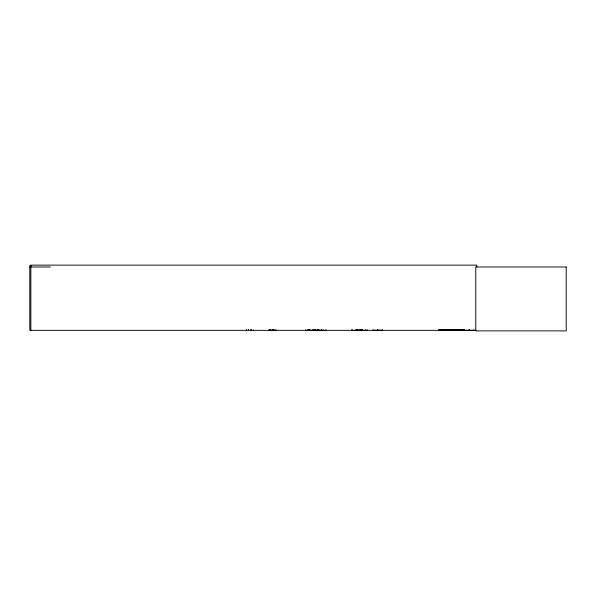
<?xml version="1.0" encoding="UTF-8"?>
<svg xmlns="http://www.w3.org/2000/svg" width="596" height="596" viewBox="0 0 596 596"><rect width="100%" height="100%" fill="white"/><g stroke="black" fill="none" stroke-linecap="round" stroke-linejoin="round"><path stroke-width="0.89" d="M357.54 330.326L357.548 329.819M367.129 330.326L367.188 329.819M464.515 330.326L464.589 329.923L438.559 329.923L438.559 330.348L473.991 330.281L473.991 329.819M438.567 330.117L464.589 330.095M268.751 330.348L275.859 330.281M351.618 330.348L367.188 330.281M309.585 330.281L309.622 329.864L309.667 330.348M317.139 330.281L317.176 329.864L317.221 330.348M351.901 330.281L351.945 329.864M31.663 265.786L29.8 265.786L29.8 330.348L475.891 330.348M29.8 266.986L50.243 266.986M326.317 330.326L305.51 330.281M373.022 330.214L382.602 330.214M360.438 329.864L360.505 330.281M358.866 330.281L358.822 329.864L358.77 330.348M315.865 330.281L315.858 329.685M315.619 330.266L315.686 329.685M357.607 330.281L357.607 329.819M464.589 329.923L464.582 330.348L464.515 329.923M476.822 266.986L476.822 265.116L30.85 265.116L30.85 330.348M469.365 329.685L469.365 330.348M469.037 329.685L469.037 330.348M464.411 329.819L464.411 330.348M382.602 329.819L382.602 330.348M377.976 329.685L377.976 330.348M377.648 329.685L377.648 330.348M373.022 329.819L373.022 330.348M365.549 329.819L365.549 330.348M362.174 329.685L362.226 330.348M361.526 329.685L361.526 330.348M361.288 329.685L361.288 330.348M360.312 329.819L360.371 330.348M359.276 329.685L359.276 330.348M356.252 329.685L356.252 330.348M356.021 329.685L356.021 330.348M351.998 329.819L351.998 330.348M326.049 329.819L326.005 330.266M323.121 329.819L323.121 330.348M321.512 329.685L321.512 330.348M321.222 329.685L321.259 330.348M319.113 329.819L319.113 330.348M318.815 329.685L318.815 330.348M318.555 329.685L318.555 330.348M317.78 329.685L317.75 330.348M317.497 329.685L317.497 330.348M315.567 329.819L315.567 330.348M314.226 329.685L314.226 330.348M313.965 329.685L313.965 330.348M312.96 329.819L312.96 330.348M312.237 329.819L312.237 330.348M310.091 329.685L310.084 330.348M309.056 329.819L309.056 330.348M308.996 329.819L308.996 330.348M308.199 329.685L308.199 330.348M307.961 329.685L307.961 330.348M305.413 329.819L305.413 330.348M275.948 329.819L275.948 330.348M274.674 329.819L274.674 330.348M273.408 329.685L273.408 330.348M273.251 329.685L273.251 330.348M273.169 329.685L273.169 330.348M273.087 329.685L273.087 330.348M272.044 329.551L272.044 330.348M270.182 329.551L270.182 330.348M269.824 329.819L269.824 330.348M269.131 329.819L269.131 330.348M253.605 329.819L253.605 330.348M251.616 329.819L251.616 330.348M251.11 329.819L251.11 330.348M250.573 329.819L250.573 330.348M248.547 329.819L248.547 330.348M248.346 329.551L248.346 330.348M246.483 329.551L246.483 330.348M566.2 266.986L475.772 266.986L475.772 330.884L566.2 330.884L566.2 266.986M362.554 330.348L362.554 329.685L362.51 330.348"/></g></svg>
